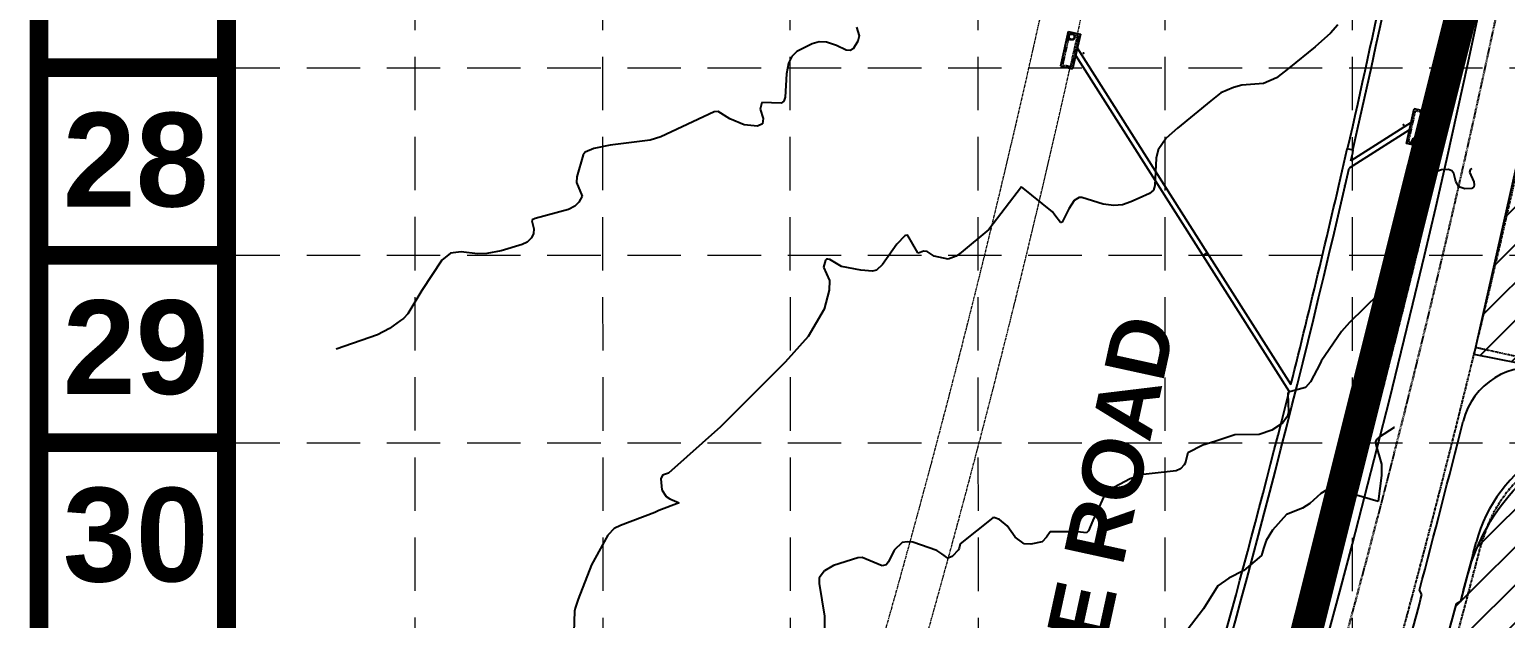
# Model space of a CAD drawing. Header units: inches. Extents: x 2520351 to 2523325, y 7106287 to 7111535.
# Drawn here: x 2520617.8 to 2521032, y 7108030.5 to 7108195.8 of the extents above; entities that cross this region are included whole.
import ezdxf
from ezdxf.enums import TextEntityAlignment as Align

# ---------------------------------------------------------------- set-up
doc = ezdxf.new("R2010")
doc.units = ezdxf.units.IN
doc.header["$MEASUREMENT"] = 0
for name, pattern in [('DASHED', [0.75, 0.5, -0.25]), ('DASHEDX2', [1.5, 1, -0.5]), ('HIDDEN', [0.375, 0.25, -0.125]), ('Xbndy-SC$0$HIDDEN', [0.375, 0.25, -0.125]), ('Xbndy-SC$0$PHANTOM2', [1.25, 0.625, -0.125, 0.125, -0.125, 0.125, -0.125]), ('XSITE-SC$0$PHANTOM2', [1.25, 0.625, -0.125, 0.125, -0.125, 0.125, -0.125]), ('xstorm-rr$0$HIDDEN4', [0.09375, 0.0625, -0.03125])]:
    doc.linetypes.add(name, pattern=pattern)
for name, color, linetype in [('1 SODDED LOT', 2, 'Continuous'), ('BASE', 7, 'Continuous'), ('CONTOURS', 35, 'Continuous'), ('GRID', 254, 'DASHED'), ('LIMITS OF DISTURBANCE', 1, 'Continuous'), ('MATCH LINE', 252, 'DASHEDX2'), ('Xbndy-SC$0$ESMT-WTR-RIDGE', 7, 'Xbndy-SC$0$HIDDEN'), ('XPAV-sc1$0$P-PAV', 11, 'Continuous'), ('XSITE-SC$0$bdy-65acres', 1, 'Continuous'), ('XSITE-SC$0$P-LOTS', 7, 'XSITE-SC$0$PHANTOM2'), ('XSITE-SC$0$P-ROW', 3, 'XSITE-SC$0$PHANTOM2'), ('xstorm-rr$0$fut-stm-line', 251, 'Continuous'), ('xstorm-rr$0$storm-drain_b-PROP-PIPE', 251, 'Continuous')]:
    doc.layers.add(name, color=color, linetype=linetype)
doc.layers.add('Xbndy-SC$0$ROW-EX', color=5, linetype='Xbndy-SC$0$PHANTOM2', lineweight=0)
doc.styles.add('MATCHLINE', font='ARIALBD.TTF')
doc.styles.get("Standard").update_dxf_attribs({"font": 'ARIALBD.TTF'})

# ---------------------------------------------------------------- blocks, each defined once
blk = doc.blocks.new('xstorm-rr$0$10recinlet')
for p, q in [((2, -5), (2, 5)), ((5.5, 5), (2, 5)), ((5.5, -5), (5.5, 5)), ((5.5, -5), (2, -5))]:
    blk.add_line(p, q)
at = {"linetype": 'xstorm-rr$0$HIDDEN4'}
for p, q in [((5, 4.5), (2.5, 4.5)), ((2.5, -4.5), (2.5, 4.5)), ((5, -4.5), (5, 4.5)), ((5, -4.5), (2.5, -4.5))]:
    blk.add_line(p, q, dxfattribs=at)
blk.add_circle((4.25, -3.75), 0.917)
blk.add_circle((4.25, -3.75), 0.75, dxfattribs=at)
blk.add_point((0, 0))

msp = doc.modelspace()

# ---------------------------------------------------------------- hatches: boundary and pattern name
at = {"layer": '1 SODDED LOT'}
h = msp.add_hatch(dxfattribs=at)
h.set_pattern_fill('ANSI31', color=256, scale=60, style=0)
edge = h.paths.add_edge_path()
edge.add_line((2521746.39, 7107646.36), (2521744.86, 7107758.31))
edge.add_line((2521744.86, 7107758.31), (2521747.04, 7107758.37))
edge.add_line((2521747.04, 7107758.37), (2521750.99, 7107762.44))
edge.add_line((2521750.99, 7107762.44), (2521785.43, 7107762.91))
edge.add_arc((2521785.67, 7107745.01), 17.9, 0.1621, 90.7879, ccw=False)
edge.add_line((2521803.57, 7107745.06), (2521804.89, 7107727.46))
edge.add_line((2521804.89, 7107727.46), (2521805.02, 7107717.88))
edge.add_line((2521805.02, 7107717.88), (2521805.23, 7107706.44))
edge.add_line((2521805.23, 7107706.44), (2521804.25, 7107705.42))
edge.add_line((2521804.25, 7107705.42), (2521804.6, 7107688.82))
edge.add_arc((2521758.68, 7107687.86), 45.94, -68.3455, 1.1975, ccw=False)
edge.add_line((2521775.63, 7107645.16), (2521772.36, 7107644.15))
edge.add_line((2521772.36, 7107644.15), (2521769.8, 7107643.54))
edge.add_line((2521769.8, 7107643.54), (2521767.1, 7107643.06))
edge.add_line((2521767.1, 7107643.06), (2521762.92, 7107642.61))
edge.add_line((2521762.92, 7107642.61), (2521746.45, 7107642.34))
edge.add_line((2521746.45, 7107642.34), (2521746.39, 7107646.36))
h.paths.add_polyline_path([(2521496.41, 7107642.91), (2521494.87, 7107754.48), (2521494.86, 7107754.89), (2521544.44, 7107755.57), (2521546.49, 7107638.6), (2521496.44, 7107637.89)])
edge = h.paths.add_edge_path()
edge.add_line((2521560.4, 7107910.52), (2521558.07, 7108023.7))
edge.add_line((2521558.07, 7108023.7), (2521651.66, 7108025.62))
edge.add_line((2521651.66, 7108025.62), (2521653.09, 7108025.65))
edge.add_line((2521653.09, 7108025.65), (2521655.12, 7108025.67))
edge.add_arc((2521654.18, 7108007.32), 18.37, 20.5729, 87.0589, ccw=False)
edge.add_line((2521671.38, 7108013.78), (2521671.96, 7108011.77))
edge.add_line((2521671.96, 7108011.77), (2521672.24, 7108010.33))
edge.add_line((2521672.24, 7108010.33), (2521672.66, 7108004.67))
edge.add_line((2521672.66, 7108004.67), (2521673.88, 7107987.84))
edge.add_line((2521673.88, 7107987.84), (2521674.16, 7107971.91))
edge.add_line((2521674.16, 7107971.91), (2521673.19, 7107970.83))
edge.add_line((2521673.19, 7107970.83), (2521673.5, 7107955.69))
edge.add_arc((2521631.78, 7107952.34), 41.85, -86.2826, 4.5999, ccw=False)
edge.add_line((2521634.49, 7107910.57), (2521614.91, 7107910.13))
edge.add_line((2521614.91, 7107910.13), (2521613.93, 7107909.11))
edge.add_line((2521613.93, 7107909.11), (2521560.45, 7107908.05))
edge.add_line((2521560.45, 7107908.05), (2521560.4, 7107910.52))
edge = h.paths.add_edge_path()
edge.add_line((2521047.4, 7108212.41), (2521153.71, 7108190.41))
edge.add_line((2521153.71, 7108190.41), (2521165.45, 7108187.98))
edge.add_line((2521165.45, 7108187.98), (2521145.19, 7108096.36))
edge.add_line((2521145.19, 7108096.36), (2521144.82, 7108095.18))
edge.add_arc((2521127.58, 7108100.49), 18.04, 257.7556, 342.8824, ccw=False)
edge.add_line((2521123.75, 7108082.86), (2521105.24, 7108086.22))
edge.add_line((2521105.24, 7108086.22), (2521097.17, 7108087.7))
edge.add_line((2521097.17, 7108087.7), (2521093.78, 7108088.45))
edge.add_line((2521093.78, 7108088.45), (2521093.02, 7108089.64))
edge.add_line((2521093.02, 7108089.64), (2521042.14, 7108100.83))
edge.add_line((2521042.14, 7108100.83), (2521023.14, 7108104.63))
edge.add_line((2521023.14, 7108104.63), (2521047.4, 7108212.41))
edge = h.paths.add_edge_path()
edge.add_line((2521019.41, 7108035.32), (2521021.41, 7108042.83))
edge.add_arc((2521076.42, 7108028.18), 56.93, 107.2084, 165.0796, ccw=False)
edge.add_line((2521059.58, 7108082.56), (2521062.02, 7108082.75))
edge.add_line((2521062.02, 7108082.75), (2521063.44, 7108082.78))
edge.add_arc((2521064.2, 7108044.41), 38.38, 78.5499, 91.1383, ccw=False)
edge.add_line((2521071.82, 7108082.03), (2521087.22, 7108078.63))
edge.add_line((2521087.22, 7108078.63), (2521090.43, 7108077.93))
edge.add_line((2521090.43, 7108077.93), (2521091.62, 7108078.69))
edge.add_line((2521091.62, 7108078.69), (2521095.11, 7108077.9))
edge.add_line((2521095.11, 7108077.9), (2521098.91, 7108076.73))
edge.add_line((2521098.91, 7108076.73), (2521104.9, 7108074.86))
edge.add_line((2521104.9, 7108074.86), (2521106.43, 7108074.38))
edge.add_line((2521106.43, 7108074.38), (2521107.21, 7108074.19))
edge.add_arc((2521102.83, 7108057.05), 17.69, -2.7582, 75.6705, ccw=False)
edge.add_arc((2521095.73, 7108057.39), 24.8, 350.2174, 357.2418, ccw=False)
edge.add_arc((2521158.46, 7108041.57), 40.02, 163.1293, 313.4846)
edge.add_line((2521185.99, 7108012.53), (2521186.72, 7108013.24))
edge.add_line((2521186.72, 7108013.24), (2521188.44, 7108014.97))
edge.add_line((2521188.44, 7108014.97), (2521189.32, 7108015.76))
edge.add_line((2521189.32, 7108015.76), (2521190.38, 7108016.6))
edge.add_arc((2521201.33, 7108002.77), 17.64, 93.2276, 128.3689, ccw=False)
edge.add_line((2521200.34, 7108020.38), (2521227, 7108020.95))
edge.add_line((2521227, 7108020.95), (2521230.56, 7107901.29))
edge.add_line((2521230.56, 7107901.29), (2521209.57, 7107900.92))
edge.add_line((2521209.57, 7107900.92), (2521208.43, 7107900.96))
edge.add_arc((2521221.45, 7108343.75), 442.98, 261.0973, 268.3161, ccw=False)
edge.add_line((2521152.89, 7107906.1), (2521147.31, 7107907.18))
edge.add_line((2521147.31, 7107907.18), (2521141.42, 7107908.4))
edge.add_line((2521141.42, 7107908.4), (2521135.5, 7107909.75))
edge.add_line((2521135.5, 7107909.75), (2521130.22, 7107911.08))
edge.add_line((2521130.22, 7107911.08), (2521114.24, 7107915.61))
edge.add_line((2521114.24, 7107915.61), (2521091.68, 7107923.2))
edge.add_line((2521091.68, 7107923.2), (2521064.35, 7107932.48))
edge.add_line((2521064.35, 7107932.48), (2521052.41, 7107936.54))
edge.add_line((2521052.41, 7107936.54), (2521051.79, 7107937.81))
edge.add_line((2521051.79, 7107937.81), (2521044.55, 7107940.27))
edge.add_arc((2521050.15, 7107983.52), 43.61, 187.3885, 262.6305, ccw=False)
edge.add_line((2521006.9, 7107977.91), (2521006.81, 7107978.71))
edge.add_line((2521006.81, 7107978.71), (2521006.68, 7107980.35))
edge.add_line((2521006.68, 7107980.35), (2521006.61, 7107982.52))
edge.add_arc((2521037.37, 7107983.5), 30.78, 169.0142, 181.8294, ccw=False)
edge.add_line((2521007.16, 7107989.36), (2521012.97, 7108011.46))
edge.add_line((2521012.97, 7108011.46), (2521012.26, 7108012.66))
edge.add_line((2521012.26, 7108012.66), (2521018.19, 7108034.61))
edge.add_line((2521018.19, 7108034.61), (2521019.41, 7108035.32))
h.paths.add_polyline_path([(2521283.39, 7108006.11), (2521285.51, 7107902.42), (2521505.51, 7107906.91), (2521503.11, 7108022.57), (2521283.29, 7108018.11)])
edge = h.paths.add_edge_path()
edge.add_line((2521558.72, 7108049.83), (2521558.74, 7108061.74))
edge.add_line((2521558.74, 7108061.74), (2521556.73, 7108159.77))
edge.add_line((2521556.73, 7108159.77), (2521608.8, 7108160.83))
edge.add_line((2521608.8, 7108160.83), (2521609.82, 7108159.85))
edge.add_line((2521609.82, 7108159.85), (2521624.96, 7108160.17))
edge.add_arc((2521625.88, 7108115.42), 44.75, 8.834, 91.1827, ccw=False)
edge.add_line((2521670.1, 7108122.3), (2521670.53, 7108101.58))
edge.add_line((2521670.53, 7108101.58), (2521671.54, 7108100.6))
edge.add_line((2521671.54, 7108100.6), (2521671.87, 7108084.53))
edge.add_line((2521671.87, 7108084.53), (2521671.15, 7108070.03))
edge.add_line((2521671.15, 7108070.03), (2521671.15, 7108068.8))
edge.add_arc((2521654.11, 7108068.8), 17.04, -87.2047, 0, ccw=False)
edge.add_line((2521654.94, 7108051.78), (2521653.54, 7108051.67))
edge.add_line((2521653.54, 7108051.67), (2521558.72, 7108049.83))
edge = h.paths.add_edge_path()
edge.add_line((2521506.88, 7108158.75), (2521219.57, 7108152.9))
edge.add_line((2521219.57, 7108152.9), (2521201.84, 7108151.72))
edge.add_line((2521201.84, 7108151.72), (2521198.48, 7108151.46))
edge.add_arc((2521199.96, 7108132), 19.52, 94.3325, 163.5555)
edge.add_line((2521181.24, 7108137.52), (2521171.4, 7108094.46))
edge.add_line((2521171.4, 7108094.46), (2521161.77, 7108088.5))
edge.add_line((2521161.77, 7108088.5), (2521156.09, 7108064.96))
edge.add_arc((2521177.51, 7108059.79), 22.04, 166.4191, 262.6913)
edge.add_line((2521174.7, 7108037.93), (2521175.55, 7108037.91))
edge.add_line((2521175.55, 7108037.91), (2521179.48, 7108042))
edge.add_line((2521179.48, 7108042), (2521402.46, 7108046.53))
edge.add_line((2521402.46, 7108046.53), (2521495.69, 7108048.45))
edge.add_line((2521495.69, 7108048.45), (2521499.77, 7108044.52))
edge.add_line((2521499.77, 7108044.52), (2521508.7, 7108044.69))
edge.add_line((2521508.7, 7108044.69), (2521508.63, 7108061.23))
edge.add_line((2521508.63, 7108061.23), (2521506.88, 7108158.75))
edge = h.paths.add_edge_path()
edge.add_line((2521610.94, 7108171.88), (2521608.46, 7108290.01))
edge.add_line((2521608.46, 7108290.01), (2521533.5, 7108288.35))
edge.add_line((2521533.5, 7108288.35), (2521484.86, 7108287.21))
edge.add_line((2521484.86, 7108287.21), (2521460.83, 7108286.21))
edge.add_line((2521460.83, 7108286.21), (2521429.9, 7108284.54))
edge.add_line((2521429.9, 7108284.54), (2521368.78, 7108281.06))
edge.add_line((2521368.78, 7108281.06), (2521349.23, 7108279.95))
edge.add_line((2521349.23, 7108279.95), (2521261.12, 7108274.98))
edge.add_line((2521261.12, 7108274.98), (2521221, 7108272.74))
edge.add_line((2521221, 7108272.74), (2521216.72, 7108276.52))
edge.add_line((2521216.72, 7108276.52), (2521216.67, 7108276.52))
edge.add_arc((2521217.41, 7108256.67), 19.86, 92.1221, 170.604)
edge.add_line((2521197.82, 7108259.91), (2521204.23, 7108250.57))
edge.add_line((2521204.23, 7108250.57), (2521191.32, 7108184.43))
edge.add_line((2521191.32, 7108184.43), (2521191.26, 7108184.1))
edge.add_arc((2521208.22, 7108180.91), 17.26, 169.3216, 273.4207)
edge.add_line((2521209.25, 7108163.67), (2521219.73, 7108162.93))
edge.add_line((2521219.73, 7108162.93), (2521312.77, 7108164.87))
edge.add_line((2521312.77, 7108164.87), (2521481.29, 7108168.3))
edge.add_line((2521481.29, 7108168.3), (2521608.6, 7108170.83))
edge.add_line((2521608.6, 7108170.83), (2521609.57, 7108171.85))
edge.add_line((2521609.57, 7108171.85), (2521610.94, 7108171.88))
edge = h.paths.add_edge_path()
edge.add_line((2521627.16, 7108316.19), (2521544.24, 7108314.51))
edge.add_line((2521544.24, 7108314.51), (2521502.41, 7108313.51))
edge.add_line((2521502.41, 7108313.51), (2521481.25, 7108313))
edge.add_line((2521481.25, 7108313), (2521407.23, 7108309.18))
edge.add_line((2521407.23, 7108309.18), (2521291.9, 7108302.79))
edge.add_line((2521291.9, 7108302.79), (2521288.46, 7108418.47))
edge.add_line((2521288.46, 7108418.47), (2521407.15, 7108420.82))
edge.add_line((2521407.15, 7108420.82), (2521497.39, 7108422.63))
edge.add_line((2521497.39, 7108422.63), (2521603.37, 7108424.87))
edge.add_line((2521603.37, 7108424.87), (2521604.44, 7108423.88))
edge.add_line((2521604.44, 7108423.88), (2521620.18, 7108424.17))
edge.add_arc((2521620.99, 7108379.83), 44.34, 11.6094, 91.0508, ccw=False)
edge.add_line((2521664.42, 7108388.76), (2521665.18, 7108365.61))
edge.add_line((2521665.18, 7108365.61), (2521666.17, 7108364.62))
edge.add_line((2521666.17, 7108364.62), (2521666.53, 7108349.61))
edge.add_line((2521666.53, 7108349.61), (2521665.82, 7108330.77))
edge.add_line((2521665.82, 7108330.77), (2521665.78, 7108329.18))
edge.add_arc((2521648.75, 7108329.68), 17.03, 269.7677, 358.3135, ccw=False)
edge.add_line((2521648.68, 7108312.65), (2521631.32, 7108312.27))
edge.add_line((2521631.32, 7108312.27), (2521627.16, 7108316.19))
edge = h.paths.add_edge_path()
edge.add_line((2521256.27, 7108555.67), (2521264.44, 7108547.85))
edge.add_line((2521264.44, 7108547.85), (2521422.22, 7108551.08))
edge.add_line((2521422.22, 7108551.08), (2521439.6, 7108551.4))
edge.add_line((2521439.6, 7108551.4), (2521460.09, 7108551.78))
edge.add_line((2521460.09, 7108551.78), (2521478.53, 7108551.99))
edge.add_line((2521478.53, 7108551.99), (2521498.9, 7108551.85))
edge.add_line((2521498.9, 7108551.85), (2521515.27, 7108551.59))
edge.add_line((2521515.27, 7108551.59), (2521535.22, 7108551.01))
edge.add_line((2521535.22, 7108551.01), (2521558.63, 7108550.02))
edge.add_line((2521558.63, 7108550.02), (2521563.46, 7108549.77))
edge.add_line((2521563.46, 7108549.77), (2521600.09, 7108547.42))
edge.add_line((2521600.09, 7108547.42), (2521612.24, 7108546.59))
edge.add_line((2521612.24, 7108546.59), (2521642.87, 7108544.49))
edge.add_line((2521642.87, 7108544.49), (2521644.67, 7108544.41))
edge.add_arc((2521643.68, 7108526.18), 18.26, -0.2001, 86.9036, ccw=False)
edge.add_line((2521661.94, 7108526.12), (2521663.48, 7108497.64))
edge.add_line((2521663.48, 7108497.64), (2521662.44, 7108496.61))
edge.add_line((2521662.44, 7108496.61), (2521662.84, 7108477.01))
edge.add_arc((2521621.17, 7108477.8), 41.67, 279.5049, 358.923, ccw=False)
edge.add_line((2521628.05, 7108436.7), (2521270.95, 7108428.02))
edge.add_line((2521270.95, 7108428.02), (2521264.41, 7108428))
edge.add_line((2521264.41, 7108428), (2521251.99, 7108428.74))
edge.add_line((2521251.99, 7108428.74), (2521250.56, 7108428.86))
edge.add_line((2521250.56, 7108428.86), (2521248.88, 7108429.14))
edge.add_arc((2521252.57, 7108446.62), 17.86, 178.6911, 258.0797, ccw=False)
edge.add_line((2521234.71, 7108447.03), (2521243.77, 7108528.42))
edge.add_line((2521243.77, 7108528.42), (2521236.52, 7108537.37))
edge.add_line((2521236.52, 7108537.37), (2521236.59, 7108537.82))
edge.add_arc((2521256.58, 7108535.54), 20.12, 94.1833, 173.5096, ccw=False)
edge.add_line((2521255.11, 7108555.6), (2521256.27, 7108555.67))
edge = h.paths.add_edge_path()
edge.add_line((2521107.58, 7108664.77), (2521108.64, 7108682.72))
edge.add_line((2521108.64, 7108682.72), (2521266.52, 7108685.94))
edge.add_line((2521266.52, 7108685.94), (2521268.4, 7108592.03))
edge.add_line((2521268.4, 7108592.03), (2521265.61, 7108582.1))
edge.add_line((2521265.61, 7108582.1), (2521265.6, 7108582.05))
edge.add_line((2521265.6, 7108582.05), (2521265.56, 7108582.07))
edge.add_arc((2521245.59, 7108545.89), 41.32, 61.0945, 134.8409)
edge.add_line((2521216.45, 7108575.19), (2521207.18, 7108580.34))
edge.add_line((2521207.18, 7108580.34), (2521107.58, 7108664.77))
h.paths.add_polyline_path([(2521338.51, 7108687.38), (2521340.74, 7108575.45), (2521409.85, 7108576.76), (2521462.55, 7108577.85), (2521498.11, 7108577.93), (2521524.42, 7108577.42), (2521561.99, 7108575.86), (2521619.96, 7108572.16), (2521620.68, 7108584.2), (2521618.44, 7108693.07)])
edge = h.paths.add_edge_path()
edge.add_line((2521675.61, 7108638.41), (2521787.53, 7108640.54))
edge.add_line((2521787.53, 7108640.54), (2521788.82, 7108582.44))
edge.add_arc((2521769.3, 7108582), 19.53, -91.2766, 1.2682, ccw=False)
edge.add_line((2521768.86, 7108562.48), (2521676.84, 7108568.35))
edge.add_line((2521676.84, 7108568.35), (2521675.61, 7108638.41))
h.paths.add_polyline_path([(2522089.45, 7108697.69), (2522087.41, 7108797.67), (2522087.4, 7108809.66), (2522141.64, 7108810.78), (2522144.56, 7108694.83), (2522090.79, 7108693.71), (2522089.8, 7108692.7), (2522089.51, 7108692.7)])
h.paths.add_polyline_path([(2522252.39, 7108801.05), (2522254.38, 7108696.13), (2522309.56, 7108697.17), (2522307.11, 7108814.19), (2522252.07, 7108813.05)])
edge = h.paths.add_edge_path()
edge.add_line((2522425.42, 7107990.85), (2522320.45, 7107988.7))
edge.add_line((2522320.45, 7107988.7), (2522321.28, 7107951.54))
edge.add_line((2522321.28, 7107951.54), (2522322.52, 7107935.37))
edge.add_arc((2522340.74, 7107935.67), 18.22, 180.9526, 266.0005)
edge.add_line((2522339.47, 7107917.49), (2522396.48, 7107918.22))
edge.add_line((2522396.48, 7107918.22), (2522404.4, 7107910.48))
edge.add_line((2522404.4, 7107910.48), (2522427.53, 7107910.71))
edge.add_arc((2522426.8, 7107930.52), 19.82, 272.1239, 358.3676)
edge.add_line((2522446.62, 7107929.95), (2522445.36, 7107990.97))
edge.add_line((2522445.36, 7107990.97), (2522425.42, 7107990.85))
h.paths.add_polyline_path([(2522420.67, 7108224.34), (2522421.87, 7108165.95), (2522317.91, 7108163.85), (2522317.73, 7108171.63), (2522316.69, 7108172.59), (2522315.73, 7108222.04)])
h.paths.add_polyline_path([(2522580.28, 7108243.42), (2522458.38, 7108240.38), (2522464.65, 7107967.07), (2522585.56, 7107967.98)])
edge = h.paths.add_edge_path()
edge.add_line((2522579.22, 7108296.92), (2522576.73, 7108417.39))
edge.add_line((2522576.73, 7108417.39), (2522469.65, 7108328.39))
edge.add_line((2522469.65, 7108328.39), (2522462.53, 7108321.45))
edge.add_line((2522462.53, 7108321.45), (2522462.71, 7108321.2))
edge.add_arc((2522430.81, 7108296.5), 40.35, 0.4877, 37.7474, ccw=False)
edge.add_line((2522471.16, 7108296.85), (2522579.22, 7108296.92))
h.paths.add_polyline_path([(2522576.35, 7108437.57), (2522445, 7108434.96), (2522443.72, 7108526.29), (2522442.61, 7108536.5), (2522453.2, 7108543.61), (2522459.72, 7108551.85), (2522464.2, 7108561.88), (2522465.59, 7108573.17), (2522464.18, 7108583.42), (2522459.8, 7108593.28), (2522456.3, 7108597.55), (2522461.81, 7108601.72), (2522466.36, 7108600.86), (2522572.93, 7108603.07)])
h.paths.add_polyline_path([(2522569.61, 7108768), (2522570.72, 7108713.03), (2522460.71, 7108710.69), (2522444.76, 7108711.11), (2522444.01, 7108746), (2522444.87, 7108752.5), (2522447.49, 7108758.01), (2522451.68, 7108762.45), (2522456.29, 7108765.05), (2522464.83, 7108769.19), (2522481.93, 7108766.16)])
h.paths.add_polyline_path([(2522560.76, 7109202.2), (2522446.33, 7109199.81), (2522434.27, 7109198.05), (2522437.5, 7109182.67), (2522439.66, 7109156.51), (2522441.43, 7109069.76), (2522437.53, 7109065.63), (2522437.82, 7109051.02), (2522439.59, 7109049.34), (2522563.76, 7109052.27)])

# ---------------------------------------------------------------- linework, layer by layer
msp.add_lwpolyline([(2521047.4, 7108212.41), (2521153.71, 7108190.41), (2521165.45, 7108187.98), (2521145.19, 7108096.36), (2521144.82, 7108095.18, -0.389515), (2521123.75, 7108082.86), (2521105.24, 7108086.22), (2521097.17, 7108087.7), (2521093.78, 7108088.45), (2521093.02, 7108089.64), (2521042.14, 7108100.83), (2521023.14, 7108104.63)], format="xyb", close=True, dxfattribs=at)
msp.add_lwpolyline([(2521044.55, 7107940.27, -0.340632), (2521006.9, 7107977.91), (2521006.81, 7107978.71), (2521006.68, 7107980.35), (2521006.61, 7107982.52, -0.055975), (2521007.16, 7107989.36), (2521012.97, 7108011.46), (2521012.26, 7108012.66), (2521018.19, 7108034.61), (2521019.41, 7108035.32), (2521021.41, 7108042.83, -0.258018), (2521059.58, 7108082.56)], format="xyb", dxfattribs=at)
at = {"layer": 'BASE', "const_width": 5.26}
for points in [[(2522726.09, 7106289.98), (2522726.09, 7109659.08), (2520620.41, 7109659.08), (2520620.41, 7106289.98)], [(2522673.45, 7106342.62), (2522673.45, 7109606.44), (2520673.05, 7109606.44), (2520673.05, 7106342.62)]]:
    msp.add_lwpolyline(points, close=True, dxfattribs=at)
for points in [[(2520673.05, 7108185.1), (2520620.41, 7108185.1)], [(2520673.05, 7108132.45), (2520620.41, 7108132.45)], [(2520673.05, 7108079.81), (2520620.41, 7108079.81)]]:
    msp.add_lwpolyline(points, dxfattribs=at)
at = {"layer": 'CONTOURS'}
for p, q in [((2520849.81, 7108196.54, 729), (2520850.59, 7108194.11, 729)), ((2520984.88, 7108197.14, 728), (2520982.9, 7108194.8, 728)), ((2520837.39, 7108191.82, 729), (2520833.1, 7108189.66, 729)), ((2520839.37, 7108192.39, 729), (2520837.39, 7108191.82, 729)), ((2520841.43, 7108192.27, 729), (2520839.37, 7108192.39, 729)), ((2520844.22, 7108191.32, 729), (2520841.43, 7108192.27, 729)), ((2520850.18, 7108192.55, 729), (2520848.93, 7108190.37, 729)), ((2520850.59, 7108194.11, 729), (2520850.18, 7108192.55, 729)), ((2520982.9, 7108194.8, 728), (2520978.54, 7108191.01, 728)), ((2520831.69, 7108188.25, 729), (2520830.77, 7108186.4, 729)), ((2520833.1, 7108189.66, 729), (2520831.69, 7108188.25, 729)), ((2520846.95, 7108190, 729), (2520844.22, 7108191.32, 729)), ((2520848.06, 7108189.92, 729), (2520846.95, 7108190, 729)), ((2520848.93, 7108190.37, 729), (2520848.06, 7108189.92, 729)), ((2520978.54, 7108191.01, 728), (2520971.13, 7108184.98, 728)), ((2520830.77, 7108186.4, 729), (2520830.18, 7108183.35, 729)), ((2520971.13, 7108184.98, 728), (2520967.74, 7108182.27, 728)), ((2520830.18, 7108183.35, 729), (2520829.8, 7108176.83, 729)), ((2520955.62, 7108179.58, 728), (2520952.08, 7108178.04, 728)), ((2520957.99, 7108180.19, 728), (2520955.62, 7108179.58, 728)), ((2520964.09, 7108180.72, 728), (2520957.99, 7108180.19, 728)), ((2520967.74, 7108182.27, 728), (2520964.09, 7108180.72, 728)), ((2520823.28, 7108175.3, 729), (2520822.82, 7108173.49, 729)), ((2520828.66, 7108175.19, 729), (2520823.28, 7108175.3, 729)), ((2520829.42, 7108175.75, 729), (2520828.66, 7108175.19, 729)), ((2520829.8, 7108176.83, 729), (2520829.42, 7108175.75, 729)), ((2520949.26, 7108175.86, 728), (2520939.92, 7108168.16, 728)), ((2520952.08, 7108178.04, 728), (2520949.26, 7108175.86, 728)), ((2520809.88, 7108172.77, 729), (2520794.97, 7108165.74, 729)), ((2520811.05, 7108172.79, 729), (2520809.88, 7108172.77, 729)), ((2520814.26, 7108170.72, 729), (2520811.05, 7108172.79, 729)), ((2520822.82, 7108173.49, 729), (2520823.67, 7108170.86, 729)), ((2520818.33, 7108169.11, 729), (2520814.26, 7108170.72, 729)), ((2520822.1, 7108168.74, 729), (2520818.33, 7108169.11, 729)), ((2520823.47, 7108169.37, 729), (2520822.1, 7108168.74, 729)), ((2520823.67, 7108170.86, 729), (2520823.47, 7108169.37, 729)), ((2520939.92, 7108168.16, 728), (2520936.75, 7108165.3, 728)), ((2520780.72, 7108163.41, 729), (2520776.11, 7108162.4, 729)), ((2520791.96, 7108164.81, 729), (2520780.72, 7108163.41, 729)), ((2520794.97, 7108165.74, 729), (2520791.96, 7108164.81, 729)), ((2520936.75, 7108165.3, 728), (2520934.48, 7108162.09, 728)), ((2520773.17, 7108160.69, 729), (2520771.35, 7108154.48, 729)), ((2520773.72, 7108161.44, 729), (2520773.17, 7108160.69, 729)), ((2520776.11, 7108162.4, 729), (2520773.72, 7108161.44, 729)), ((2520933.96, 7108159.76, 728), (2520933.59, 7108152.02, 728)), ((2520934.48, 7108162.09, 728), (2520933.96, 7108159.76, 728)), ((2520771.35, 7108154.48, 729), (2520771.25, 7108152.86, 729)), ((2521014.01, 7108156.47, 727), (2521005.15, 7108153.29, 727)), ((2521015.97, 7108156.5, 727), (2521014.01, 7108156.47, 727)), ((2521016.92, 7108156.13, 727), (2521015.97, 7108156.5, 727)), ((2521017.45, 7108155.44, 727), (2521016.92, 7108156.13, 727)), ((2521018.01, 7108153.18, 727), (2521017.45, 7108155.44, 727)), ((2521022.03, 7108156.45, 727), (2521021.87, 7108155.75, 727)), ((2521021.87, 7108155.75, 727), (2521023.11, 7108153.03, 727)), ((2521022.16, 7108156.6, 727), (2521022.03, 7108156.45, 727)), ((2521022.56, 7108156.69, 727), (2521022.16, 7108156.6, 727)), ((2520771.25, 7108152.86, 729), (2520772.83, 7108149.04, 729)), ((2520896.17, 7108151.62, 728), (2520886.97, 7108139.71, 728)), ((2520904.85, 7108144.68, 728), (2520896.17, 7108151.62, 728)), ((2520933.15, 7108150.69, 728), (2520932.1, 7108149.76, 728)), ((2520933.59, 7108152.02, 728), (2520933.15, 7108150.69, 728)), ((2521005.15, 7108153.29, 727), (2521004.62, 7108152.84, 727)), ((2521004.62, 7108152.84, 727), (2521004.69, 7108151.31, 727)), ((2521004.69, 7108151.31, 727), (2521004.82, 7108141.75, 727)), ((2521018.91, 7108151.69, 727), (2521018.01, 7108153.18, 727)), ((2521020.53, 7108151.06, 727), (2521018.91, 7108151.69, 727)), ((2521022.53, 7108151.24, 727), (2521020.53, 7108151.06, 727)), ((2521023.03, 7108151.64, 727), (2521022.53, 7108151.24, 727)), ((2521023.19, 7108152.26, 727), (2521023.03, 7108151.64, 727)), ((2521023.11, 7108153.03, 727), (2521023.19, 7108152.26, 727)), ((2520770.76, 7108146.22, 729), (2520768.98, 7108145.27, 729)), ((2520771.89, 7108147.38, 729), (2520770.76, 7108146.22, 729)), ((2520772.83, 7108149.04, 729), (2520771.89, 7108147.38, 729)), ((2520910.95, 7108147.83, 728), (2520909.42, 7108145.53, 728)), ((2520912.31, 7108148.66, 728), (2520910.95, 7108147.83, 728)), ((2520913.09, 7108148.7, 728), (2520912.31, 7108148.66, 728)), ((2520919.07, 7108146.77, 728), (2520913.09, 7108148.7, 728)), ((2520922.02, 7108146.41, 728), (2520919.07, 7108146.77, 728)), ((2520924.49, 7108146.61, 728), (2520922.02, 7108146.41, 728)), ((2520926.84, 7108147.41, 728), (2520924.49, 7108146.61, 728)), ((2520929.13, 7108148.51, 728), (2520926.84, 7108147.41, 728)), ((2520932.1, 7108149.76, 728), (2520929.13, 7108148.51, 728)), ((2520758.82, 7108142.39, 729), (2520758.69, 7108142.16, 729)), ((2520758.69, 7108142.16, 729), (2520759.25, 7108139.91, 729)), ((2520759.7, 7108142.77, 729), (2520758.82, 7108142.39, 729)), ((2520768.98, 7108145.27, 729), (2520759.7, 7108142.77, 729)), ((2520905.54, 7108143.68, 728), (2520904.85, 7108144.68, 728)), ((2520907.07, 7108141.67, 728), (2520905.54, 7108143.68, 728)), ((2520909.42, 7108145.53, 728), (2520907.55, 7108141.72, 728)), ((2520759.23, 7108138.58, 729), (2520758.68, 7108137.36, 729)), ((2520759.25, 7108139.91, 729), (2520759.23, 7108138.58, 729)), ((2520863.42, 7108137.9, 728), (2520861.19, 7108135.59, 728)), ((2520863.92, 7108138.12, 728), (2520863.42, 7108137.9, 728)), ((2520864.24, 7108137.99, 728), (2520863.92, 7108138.12, 728)), ((2520867.01, 7108133.12, 728), (2520864.24, 7108137.99, 728)), ((2520886.97, 7108139.71, 728), (2520879.21, 7108133.22, 728)), ((2520907.32, 7108141.62, 728), (2520907.07, 7108141.67, 728)), ((2520907.55, 7108141.72, 728), (2520907.32, 7108141.62, 728)), ((2521001.46, 7108137.85, 727), (2520998.37, 7108128.75, 727)), ((2521002.38, 7108138.92, 727), (2521001.46, 7108137.85, 727)), ((2521004.82, 7108141.75, 727), (2521002.38, 7108138.92, 727)), ((2520756.05, 7108135.46, 729), (2520750.11, 7108133.65, 729)), ((2520757.45, 7108136.13, 729), (2520756.05, 7108135.46, 729)), ((2520758.68, 7108137.36, 729), (2520757.45, 7108136.13, 729)), ((2520861.19, 7108135.59, 728), (2520857.1, 7108129.87, 728)), ((2520733.5, 7108131.12, 729), (2520727.82, 7108122.54, 729)), ((2520735.87, 7108133, 729), (2520733.5, 7108131.12, 729)), ((2520738.86, 7108133.41, 729), (2520735.87, 7108133, 729)), ((2520743.49, 7108132.84, 729), (2520738.86, 7108133.41, 729)), ((2520746.15, 7108132.92, 729), (2520743.49, 7108132.84, 729)), ((2520750.11, 7108133.65, 729), (2520746.15, 7108132.92, 729)), ((2520841.11, 7108131.07, 728), (2520840.6, 7108129.1, 728)), ((2520841.42, 7108131.35, 728), (2520841.11, 7108131.07, 728)), ((2520841.84, 7108131.4, 728), (2520841.42, 7108131.35, 728)), ((2520842.33, 7108131.29, 728), (2520841.84, 7108131.4, 728)), ((2520845.61, 7108129.33, 728), (2520842.33, 7108131.29, 728)), ((2520857.1, 7108129.87, 728), (2520855.49, 7108128.23, 728)), ((2520867.23, 7108133.02, 728), (2520867.01, 7108133.12, 728)), ((2520868.6, 7108133.63, 728), (2520867.23, 7108133.02, 728)), ((2520869.7, 7108133.5, 728), (2520868.6, 7108133.63, 728)), ((2520870.53, 7108132.91, 728), (2520869.7, 7108133.5, 728)), ((2520871.68, 7108132.16, 728), (2520870.53, 7108132.91, 728)), ((2520875.61, 7108131.36, 728), (2520871.68, 7108132.16, 728)), ((2520877.82, 7108132.19, 728), (2520875.61, 7108131.36, 728)), ((2520879.21, 7108133.22, 728), (2520877.82, 7108132.19, 728)), ((2520840.6, 7108129.1, 728), (2520842.24, 7108125.37, 728)), ((2520851.1, 7108128.26, 728), (2520845.61, 7108129.33, 728)), ((2520854.33, 7108127.98, 728), (2520851.1, 7108128.26, 728)), ((2520855.49, 7108128.23, 728), (2520854.33, 7108127.98, 728)), ((2520998.37, 7108128.75, 727), (2520997.32, 7108123.88, 727)), ((2520727.82, 7108122.54, 729), (2520723.96, 7108116.05, 729)), ((2520842.16, 7108122.64, 728), (2520840.78, 7108117.35, 728)), ((2520842.24, 7108125.37, 728), (2520842.16, 7108122.64, 728)), ((2520996.41, 7108121.61, 727), (2520988.22, 7108113.54, 727)), ((2520997.32, 7108123.88, 727), (2520996.41, 7108121.61, 727)), ((2520840.78, 7108117.35, 728), (2520836.25, 7108109.68, 728)), ((2520721.89, 7108114.17, 729), (2520718.78, 7108111.9, 729)), ((2520722.74, 7108114.68, 729), (2520721.89, 7108114.17, 729)), ((2520723.96, 7108116.05, 729), (2520722.74, 7108114.68, 729)), ((2520988.22, 7108113.54, 727), (2520985.96, 7108111.03, 727)), ((2520715.41, 7108110.15, 729), (2520703.83, 7108106.04, 729)), ((2520718.78, 7108111.9, 729), (2520715.41, 7108110.15, 729)), ((2520836.25, 7108109.68, 728), (2520829.81, 7108102.4, 728)), ((2520985.96, 7108111.03, 727), (2520980.21, 7108102.74, 727)), ((2520829.81, 7108102.4, 728), (2520820.89, 7108093.47, 728)), ((2520979.91, 7108102.08, 727), (2520977.21, 7108096.89, 727)), ((2520980.21, 7108102.74, 727), (2520979.91, 7108102.08, 727)), ((2520977.21, 7108096.89, 727), (2520975.81, 7108095.3, 727)), ((2520820.89, 7108093.47, 728), (2520811.71, 7108084.3, 728)), ((2520970.97, 7108093.92, 727), (2520970.87, 7108093.64, 727)), ((2520970.87, 7108093.64, 727), (2520971.08, 7108088.4, 727)), ((2520971.23, 7108094.08, 727), (2520970.97, 7108093.92, 727)), ((2520971.74, 7108094.18, 727), (2520971.23, 7108094.08, 727)), ((2520975.81, 7108095.3, 727), (2520971.74, 7108094.18, 727)), ((2520971.08, 7108088.4, 727), (2520970.81, 7108087.26, 727)), ((2520811.71, 7108084.3, 728), (2520797.04, 7108071.31, 728)), ((2520969.34, 7108085.35, 727), (2520966.39, 7108083.31, 727)), ((2520970.81, 7108087.26, 727), (2520969.34, 7108085.35, 727)), ((2521000.75, 7108084.1, 726), (2520996.53, 7108081.4, 726)), ((2521000.85, 7108084.12, 726), (2521000.75, 7108084.1, 726)), ((2520950.39, 7108080.17, 727), (2520947.06, 7108079.15, 727)), ((2520956.02, 7108082.04, 727), (2520950.39, 7108080.17, 727)), ((2520962.85, 7108082.09, 727), (2520956.02, 7108082.04, 727)), ((2520966.39, 7108083.31, 727), (2520962.85, 7108082.09, 727)), ((2520995.82, 7108080.8, 726), (2520995.44, 7108080.11, 726)), ((2520995.44, 7108080.11, 726), (2520995.53, 7108079.32, 726)), ((2520996.53, 7108081.4, 726), (2520995.82, 7108080.8, 726)), ((2520942.8, 7108076.95, 727), (2520942.05, 7108074.07, 727)), ((2520947.06, 7108079.15, 727), (2520942.8, 7108076.95, 727)), ((2520995.53, 7108079.32, 726), (2520997.12, 7108073.76, 726)), ((2520939.56, 7108071.92, 727), (2520930.26, 7108070.91, 727)), ((2520940.75, 7108072.45, 727), (2520939.56, 7108071.92, 727)), ((2520941.83, 7108073.58, 727), (2520940.75, 7108072.45, 727)), ((2520942.05, 7108074.07, 727), (2520941.83, 7108073.58, 727)), ((2520997.12, 7108073.76, 726), (2520997.15, 7108070.64, 726)), ((2520795.39, 7108070.67, 728), (2520794.94, 7108069.72, 728)), ((2520794.94, 7108069.72, 728), (2520795.18, 7108066.63, 728)), ((2520797.04, 7108071.31, 728), (2520795.39, 7108070.67, 728)), ((2520926.64, 7108069.67, 727), (2520920.62, 7108066.5, 727)), ((2520930.26, 7108070.91, 727), (2520926.64, 7108069.67, 727)), ((2520997.15, 7108070.64, 726), (2520996.24, 7108063.27, 726)), ((2520795.18, 7108066.63, 728), (2520796.43, 7108064.74, 728)), ((2520796.43, 7108064.74, 728), (2520797.44, 7108064.05, 728)), ((2520797.44, 7108064.05, 728), (2520800.06, 7108062.91, 728)), ((2520919.35, 7108064.9, 727), (2520916.15, 7108057.99, 727)), ((2520920.62, 7108066.5, 727), (2520919.35, 7108064.9, 727)), ((2520980.17, 7108065.55, 726), (2520977.02, 7108062.72, 726)), ((2520981.84, 7108066.55, 726), (2520980.17, 7108065.55, 726)), ((2520983.39, 7108067.02, 726), (2520981.84, 7108066.55, 726)), ((2520996.24, 7108063.27, 726), (2520983.39, 7108067.02, 726)), ((2520793.23, 7108060.26, 728), (2520783.59, 7108056.59, 728)), ((2520794.38, 7108060.79, 728), (2520793.23, 7108060.26, 728)), ((2520800.06, 7108062.91, 728), (2520794.38, 7108060.79, 728)), ((2520970.51, 7108059.66, 726), (2520966.59, 7108055.26, 726)), ((2520974.96, 7108061.45, 726), (2520970.51, 7108059.66, 726)), ((2520977.02, 7108062.72, 726), (2520974.96, 7108061.45, 726)), ((2520781.82, 7108055.69, 728), (2520780.05, 7108053.82, 728)), ((2520783.59, 7108056.59, 728), (2520781.82, 7108055.69, 728)), ((2520888.09, 7108058.73, 727), (2520878.95, 7108051.45, 727)), ((2520888.34, 7108058.8, 727), (2520888.09, 7108058.73, 727)), ((2520889.95, 7108058.22, 727), (2520888.34, 7108058.8, 727)), ((2520892.13, 7108056.49, 727), (2520889.95, 7108058.22, 727)), ((2520894.37, 7108053.26, 727), (2520892.13, 7108056.49, 727)), ((2520914.91, 7108055.07, 727), (2520914.34, 7108054.51, 727)), ((2520916.15, 7108057.99, 727), (2520914.91, 7108055.07, 727)), ((2520966.59, 7108055.26, 726), (2520964.83, 7108052.4, 726)), ((2520780.05, 7108053.82, 728), (2520775.51, 7108045.48, 728)), ((2520862.62, 7108051.75, 727), (2520860.44, 7108049.69, 727)), ((2520864.03, 7108052, 727), (2520862.62, 7108051.75, 727)), ((2520865.61, 7108051.86, 727), (2520864.03, 7108052, 727)), ((2520872.37, 7108049.52, 727), (2520865.61, 7108051.86, 727)), ((2520878.95, 7108051.45, 727), (2520878.66, 7108050.2, 727)), ((2520896.89, 7108051.38, 727), (2520894.37, 7108053.26, 727)), ((2520898.73, 7108051.29, 727), (2520896.89, 7108051.38, 727)), ((2520901.97, 7108051.94, 727), (2520898.73, 7108051.29, 727)), ((2520903.12, 7108053.27, 727), (2520901.97, 7108051.94, 727)), ((2520904.17, 7108054.77, 727), (2520903.12, 7108053.27, 727)), ((2520911.87, 7108054.78, 727), (2520904.17, 7108054.77, 727)), ((2520914.34, 7108054.51, 727), (2520911.87, 7108054.78, 727)), ((2520964.83, 7108052.4, 726), (2520964.08, 7108050.11, 726)), ((2520850.2, 7108047.51, 727), (2520843.38, 7108045.37, 727)), ((2520851.43, 7108047.54, 727), (2520850.2, 7108047.51, 727)), ((2520857.06, 7108045.25, 727), (2520851.43, 7108047.54, 727)), ((2520860.44, 7108049.69, 727), (2520858.79, 7108046.35, 727)), ((2520873.75, 7108048.57, 727), (2520872.37, 7108049.52, 727)), ((2520875.5, 7108047.4, 727), (2520873.75, 7108048.57, 727)), ((2520876.69, 7108047.87, 727), (2520875.5, 7108047.4, 727)), ((2520878.49, 7108049.72, 727), (2520876.69, 7108047.87, 727)), ((2520878.66, 7108050.2, 727), (2520878.49, 7108049.72, 727)), ((2520963.51, 7108048.1, 726), (2520958.55, 7108043.92, 726)), ((2520964.08, 7108050.11, 726), (2520963.51, 7108048.1, 726)), ((2520775.51, 7108045.48, 728), (2520771.69, 7108035.92, 728)), ((2520840.87, 7108043.81, 727), (2520839.39, 7108041.86, 727)), ((2520843.38, 7108045.37, 727), (2520840.87, 7108043.81, 727)), ((2520858.21, 7108045.52, 727), (2520857.06, 7108045.25, 727)), ((2520858.79, 7108046.35, 727), (2520858.21, 7108045.52, 727)), ((2520958.55, 7108043.92, 726), (2520954.36, 7108041.77, 726)), ((2520839.39, 7108041.86, 727), (2520839.34, 7108040.32, 727)), ((2520839.34, 7108040.32, 727), (2520840.82, 7108031.09, 727)), ((2520951.25, 7108039.59, 726), (2520947.17, 7108033.17, 726)), ((2520954.36, 7108041.77, 726), (2520951.25, 7108039.59, 726)), ((2520771.69, 7108035.92, 728), (2520770.93, 7108033.38, 728)), ((2520770.66, 7108032.55, 728), (2520770.49, 7108026.58, 728)), ((2520770.93, 7108033.38, 728), (2520770.66, 7108032.55, 728)), ((2520840.82, 7108031.09, 727), (2520840.83, 7108027.04, 727)), ((2520947.17, 7108033.17, 726), (2520941.74, 7108026, 726))]:
    msp.add_line(p, q, dxfattribs=at)
at = {"layer": 'GRID', "color": 252, "linetype": 'HIDDEN', "lineweight": 0, "ltscale": 60}
for p, q in [((2520726.17, 7106553.2), (2520725.89, 7109604.46)), ((2520779.04, 7106553.19), (2520778.38, 7109604.43)), ((2520831.52, 7106553.18), (2520831.04, 7109604.3)), ((2520884.44, 7106553.17), (2520883.61, 7109604.21)), ((2520936.61, 7106553.16), (2520936.38, 7109604.62)), ((2520988.92, 7106553.15), (2520989.09, 7109604.52)), ((2520673.05, 7108185.1), (2522673.45, 7108185.1)), ((2520673.05, 7108132.45), (2522673.45, 7108132.45)), ((2520673.05, 7108079.81), (2522673.45, 7108079.81))]:
    msp.add_line(p, q, dxfattribs=at)
at = {"layer": 'LIMITS OF DISTURBANCE', "linetype": 'DASHED', "ltscale": 100, "const_width": 9}
msp.add_lwpolyline([(2521082.65, 7108652.3, -0.074702), (2520903.73, 7107804.13), (2521042.73, 7107757.09), (2521040.03, 7107740.87), (2521047.24, 7107725.86), (2521083.87, 7107711.75), (2520992.09, 7107487.1), (2520908.92, 7107310.63), (2520838.45, 7107181.3), (2520788.38, 7107100.7), (2520757.62, 7107043.85, 0.132205), (2520704.96, 7106821.91), (2520704.06, 7106704.68), (2520704.06, 7106697.48), (2521845.8, 7106721.63), (2521829.96, 7107737.68), (2522599.98, 7107747.75), (2522601.01, 7107723.88), (2522623.34, 7107724.91), (2522620.74, 7107814.71), (2522594.78, 7107814.19), (2522566.61, 7109366.72)], format="xyb", dxfattribs=at)
at = {"layer": 'Xbndy-SC$0$ESMT-WTR-RIDGE', "color": 0}
msp.add_arc((2517933.39, 7108856.88), 3165, 330.82487, 358.54955, dxfattribs=at)
at = {"layer": 'Xbndy-SC$0$ROW-EX', "color": 0}
for centre, radius, start, end in [((2517933.39, 7108856.88), 3040, 335.37242, 0.62016), ((2518054.6, 7108856.49), 3040, 330.36166, 0.62016), ((2517942.97, 7108848.18), 3040, 334.94274, 0.62016), ((2517933.39, 7108856.88), 3160, 330.98766, 358.42365)]:
    msp.add_arc(centre, radius, start, end, dxfattribs=at)
at = {"layer": 'XPAV-sc1$0$P-PAV', "color": 7}
for p, q in [((2521008.52, 7108037.19), (2521007.81, 7108038.41)), ((2521019.41, 7108035.32), (2521018.18, 7108034.61))]:
    msp.add_line(p, q, dxfattribs=at)
for centre, radius, start, end in [((2521039.46, 7108081), 20, 77.5307, 165.9748), ((2517933.39, 7108856.88), 3181.5, 345.0925, 345.9748), ((2521063.9, 7108041.29), 41.5, 77.5307, 165.3973), ((2517933.39, 7108856.88), 3193.5, 345.09243, 345.39728), ((2517933.39, 7108856.88), 3182.5, 344.66658, 345.07449), ((2517933.39, 7108856.88), 3192.5, 344.66653, 345.07449)]:
    msp.add_arc(centre, radius, start, end, dxfattribs=at)
at = {"layer": 'XSITE-SC$0$bdy-65acres', "color": 7}
msp.add_arc((2517933.39, 7108856.88), 3160, 340.69084, 356.83252, dxfattribs=at)
at = {"layer": 'XSITE-SC$0$P-LOTS'}
for start, end in [(346.35177, 347.32958), (343.38726, 346.35177)]:
    msp.add_arc((2517933.39, 7108856.88), 3180, start, end, dxfattribs=at)
at = {"layer": 'XSITE-SC$0$P-ROW', "color": 7}
msp.add_line((2521114.98, 7108086.32), (2521023.6, 7108106.53), dxfattribs=at)
for centre, radius, start, end in [((2521063.9, 7108041.29), 40, 77.5307, 165.3973), ((2517933.39, 7108856.88), 3195, 344.32579, 345.39728)]:
    msp.add_arc(centre, radius, start, end, dxfattribs=at)
at = {"layer": 'xstorm-rr$0$fut-stm-line', "color": 170, "flags": 128}
for points in [[(2520911.33, 7108188.64), (2520947, 7108132.37)], [(2520911.8, 7108190.71), (2520948.27, 7108133.17)]]:
    msp.add_lwpolyline(points, dxfattribs=at)
at = {"layer": 'xstorm-rr$0$storm-drain_b-PROP-PIPE', "color": 170, "flags": 128}
for points in [[(2521005.02, 7108167.65), (2520988.1, 7108156.92)], [(2521005.49, 7108169.72), (2520988.58, 7108159)], [(2520989.25, 7108161.97), (2520987.55, 7108162.36)], [(2520947, 7108132.37), (2520948.27, 7108133.17)], [(2520947, 7108132.37), (2520971.23, 7108094.15)], [(2520948.27, 7108133.17), (2520971.73, 7108096.16)]]:
    msp.add_lwpolyline(points, dxfattribs=at)
for points in [[(2520971.73, 7108096.16, 0.005433), (2520987.55, 7108162.36)], [(2520988.58, 7108159, 0.000243), (2520989.25, 7108161.97)]]:
    msp.add_lwpolyline(points, format="xyb", dxfattribs=at)
at = {"layer": 'xstorm-rr$0$storm-drain_b-PROP-PIPE', "color": 170}
for centre, radius, start, end in [((2517933.39, 7108856.88), 3133.75, 347.18868, 350.68158), ((2517933.39, 7108856.88), 3132.25, 347.18872, 349.06496), ((2517933.39, 7108856.88), 3133.88, 343.4419, 347.09393), ((2520986.13, 7108152.26), 0.75, 345.3114, 348.6941), ((2517933.39, 7108856.88), 3132.13, 343.44195, 345.90574)]:
    msp.add_arc(centre, radius, start, end, dxfattribs=at)

# ---------------------------------------------------------------- block references
at = {"layer": 'xstorm-rr$0$fut-stm-line', "color": 170, "rotation": 167.3723288649575}
msp.add_blockref('xstorm-rr$0$10recinlet', (2520913.52, 7108189.23), dxfattribs=at)
at = {"layer": 'xstorm-rr$0$storm-drain_b-PROP-PIPE', "color": 170, "rotation": 347.3723288649575}
msp.add_blockref('xstorm-rr$0$10recinlet', (2521003.3, 7108169.12), dxfattribs=at)

# ---------------------------------------------------------------- texts
at = {"layer": 'BASE'}
for s, p in [('28', (2520647.57, 7108159.29)), ('29', (2520647.57, 7108106.65)), ('30', (2520647.57, 7108054.01))]:
    msp.add_text(s, height=26.321, dxfattribs=at).set_placement(p, align=Align.MIDDLE_CENTER)
at = {"layer": 'MATCH LINE', "color": 7, "style": 'MATCHLINE'}
msp.add_text('RIDGE ROAD', height=17, rotation=77.6682, dxfattribs=at).set_placement((2520914.92, 7108040.82), align=Align.MIDDLE_CENTER)

doc.saveas('drawing.dxf')
